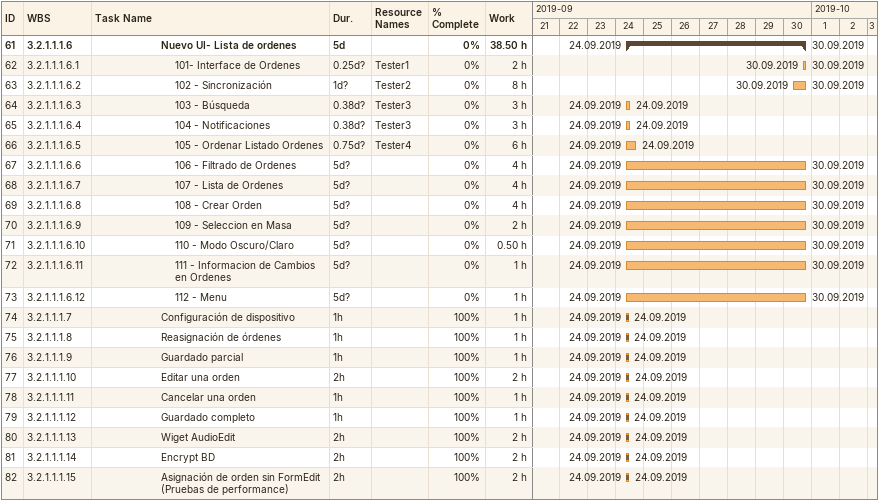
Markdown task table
| ID | WBS | Task | Duration | Start | Finish | Resources | % complete | Work (h) |
|---|---|---|---|---|---|---|---|---|
| 61 | 3.2.1.1.1.6 | **Nuevo UI- Lista de ordenes** | 5d | 2019-09-24 | 2019-09-30 |  | 0 | 38.50 |
| 62 | 3.2.1.1.1.6.1 | 101- Interface de Ordenes | 0.25d? | 2019-09-30 | 2019-09-30 | Tester1 | 0 | 2 |
| 63 | 3.2.1.1.1.6.2 | 102 - Sincronización | 1d? | 2019-09-30 | 2019-09-30 | Tester2 | 0 | 8 |
| 64 | 3.2.1.1.1.6.3 | 103 - Búsqueda | 0.38d? | 2019-09-24 | 2019-09-24 | Tester3 | 0 | 3 |
| 65 | 3.2.1.1.1.6.4 | 104 - Notificaciones | 0.38d? | 2019-09-24 | 2019-09-24 | Tester3 | 0 | 3 |
| 66 | 3.2.1.1.1.6.5 | 105 - Ordenar Listado Ordenes | 0.75d? | 2019-09-24 | 2019-09-24 | Tester4 | 0 | 6 |
| 67 | 3.2.1.1.1.6.6 | 106 - Filtrado de Ordenes | 5d? | 2019-09-24 | 2019-09-30 |  | 0 | 4 |
| 68 | 3.2.1.1.1.6.7 | 107 - Lista de Ordenes | 5d? | 2019-09-24 | 2019-09-30 |  | 0 | 4 |
| 69 | 3.2.1.1.1.6.8 | 108 - Crear Orden | 5d? | 2019-09-24 | 2019-09-30 |  | 0 | 4 |
| 70 | 3.2.1.1.1.6.9 | 109 - Seleccion en Masa | 5d? | 2019-09-24 | 2019-09-30 |  | 0 | 2 |
| 71 | 3.2.1.1.1.6.10 | 110 - Modo Oscuro/Claro | 5d? | 2019-09-24 | 2019-09-30 |  | 0 | 0.50 |
| 72 | 3.2.1.1.1.6.11 | 111 - Informacion de Cambios en Ordenes | 5d? | 2019-09-24 | 2019-09-30 |  | 0 | 1 |
| 73 | 3.2.1.1.1.6.12 | 112 - Menu | 5d? | 2019-09-24 | 2019-09-30 |  | 0 | 1 |
| 74 | 3.2.1.1.1.7 | Configuración de dispositivo | 1h | 2019-09-24 | 2019-09-24 |  | 100 | 1 |
| 75 | 3.2.1.1.1.8 | Reasignación de órdenes | 1h | 2019-09-24 | 2019-09-24 |  | 100 | 1 |
| 76 | 3.2.1.1.1.9 | Guardado parcial | 1h | 2019-09-24 | 2019-09-24 |  | 100 | 1 |
| 77 | 3.2.1.1.1.10 | Editar una orden | 2h | 2019-09-24 | 2019-09-24 |  | 100 | 2 |
| 78 | 3.2.1.1.1.11 | Cancelar una orden | 1h | 2019-09-24 | 2019-09-24 |  | 100 | 1 |
| 79 | 3.2.1.1.1.12 | Guardado completo | 1h | 2019-09-24 | 2019-09-24 |  | 100 | 1 |
| 80 | 3.2.1.1.1.13 | Wiget AudioEdit | 2h | 2019-09-24 | 2019-09-24 |  | 100 | 2 |
| 81 | 3.2.1.1.1.14 | Encrypt BD | 2h | 2019-09-24 | 2019-09-24 |  | 100 | 2 |
| 82 | 3.2.1.1.1.15 | Asignación de orden sin FormEdit (Pruebas de performance) | 2h | 2019-09-24 | 2019-09-24 |  | 100 | 2 |
